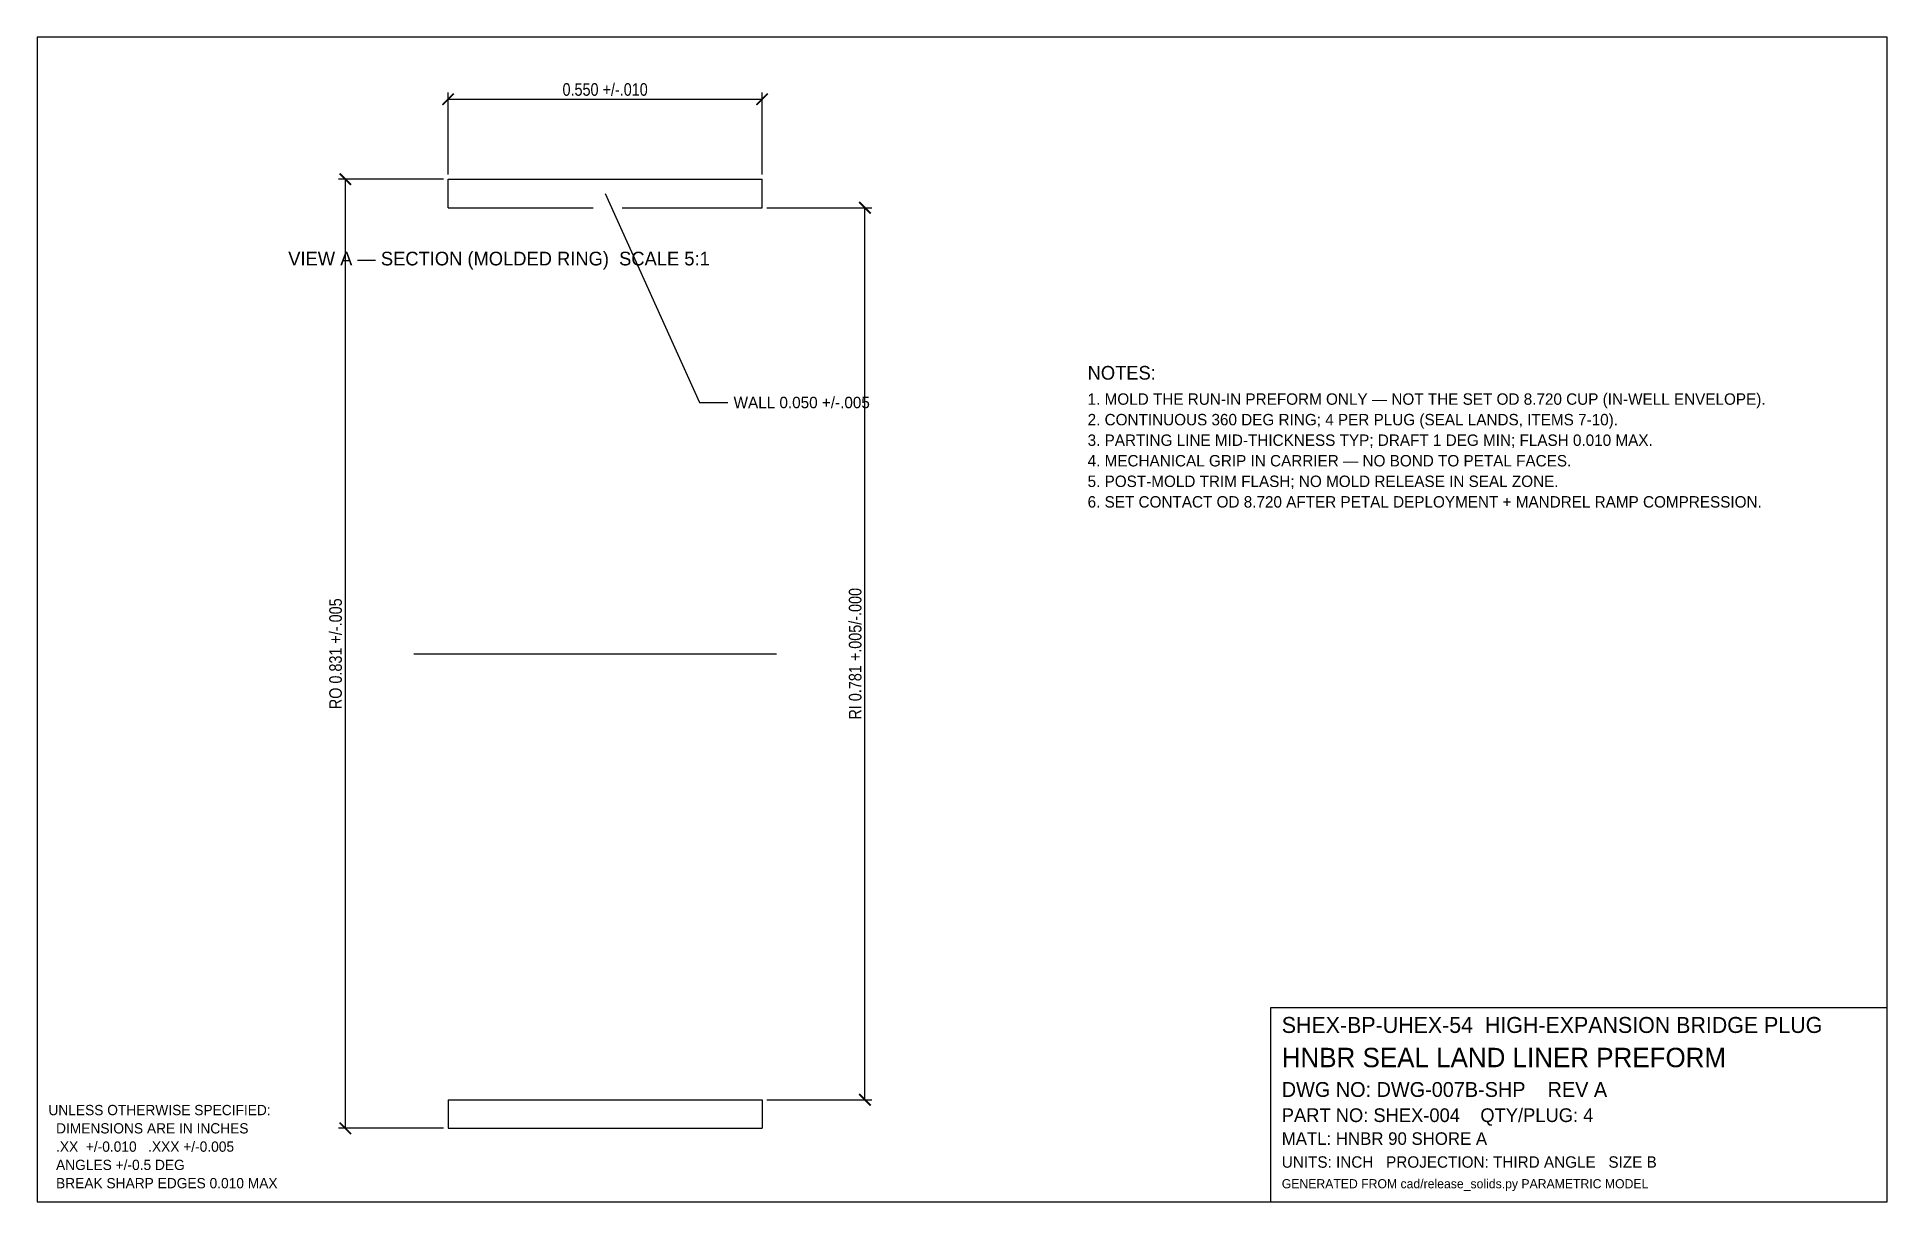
# Model space of a CAD drawing. Header units: inches. Extents: x 0.4 to 16.6, y 0.4 to 10.6.
import ezdxf

# ---------------------------------------------------------------- set-up
doc = ezdxf.new("R2010")
doc.units = ezdxf.units.IN
doc.linetypes.add('CENTER', pattern=[5.08, 3.175, -0.635, 0.635, -0.635])
doc.linetypes.add('DASHED', pattern=[1.524, 1.27, -0.254])
for name, color, linetype in [('BORDER', 7, 'CONTINUOUS'), ('CENTER', 1, 'CENTER'), ('DIM', 4, 'CONTINUOUS'), ('GEOM', 7, 'CONTINUOUS'), ('HIDDEN', 8, 'DASHED'), ('TEXT', 7, 'CONTINUOUS')]:
    doc.layers.add(name, color=color, linetype=linetype)
doc.styles.add('OpenSansCondensed-Light', font='OpenSansCondensed-Light.ttf')
doc.dimstyles.new('EZDXF', dxfattribs={"dimtxt": 0.11, "dimasz": 0.1, "dimexe": 0.06, "dimexo": 0.04, "dimgap": 0.03, "dimtad": 1, "dimdec": 3, "dimlfac": 100, "dimzin": 12, "dimdsep": 46, "dimtxsty": 'OpenSansCondensed-Light', "dimblk": 'ARCHTICK', "dimcen": 2.5, "dimazin": 3, "dimtfac": 0.5, "dimtmove": 2, "dimatfit": 3})

# ---------------------------------------------------------------- blocks, each defined once
blk = doc.blocks.new('_ARCHTICK')
at = {"color": 0, "linetype": 'BYBLOCK', "const_width": 0.15}
blk.add_lwpolyline([(-0.5, -0.5), (0.5, 0.5)], dxfattribs=at)

msp = doc.modelspace()

# ---------------------------------------------------------------- linework, layer by layer
at = {"layer": 'BORDER'}
for points in [[(0.4, 0.4), (16.6, 0.4), (16.6, 10.6), (0.4, 10.6), (0.4, 0.4)], [(11.2, 0.4), (16.6, 0.4), (16.6, 2.1), (11.2, 2.1), (11.2, 0.4)]]:
    msp.add_lwpolyline(points, dxfattribs=at)
at = {"layer": 'CENTER'}
msp.add_line((3.7, 5.2), (7.05, 5.2), dxfattribs=at)
at = {"layer": 'DIM'}
msp.add_lwpolyline([(5.375, 9.23), (6.2, 7.4), (6.45, 7.4)], dxfattribs=at)
at = {"layer": 'GEOM'}
for p, q in [((4, 9.105), (4, 9.355)), ((6.75, 9.105), (6.75, 9.355)), ((4, 1.295), (4, 1.045)), ((6.75, 1.295), (6.75, 1.045))]:
    msp.add_line(p, q, dxfattribs=at)
for points in [[(4, 9.355), (6.75, 9.355)], [(4, 1.295), (6.75, 1.295)], [(4, 1.045), (6.75, 1.045)]]:
    msp.add_lwpolyline(points, dxfattribs=at)
at = {"layer": 'HIDDEN'}
msp.add_lwpolyline([(4, 9.105), (6.75, 9.105)], dxfattribs=at)

# ---------------------------------------------------------------- texts
at = {"layer": 'TEXT'}
for s, height, p in [('VIEW A — SECTION (MOLDED RING)  SCALE 5:1', 0.12, (2.6, 8.6)), ('NOTES:', 0.12, (9.6, 7.6)), ('WALL 0.050 +/-.005', 0.1, (6.5, 7.35)), ('1. MOLD THE RUN-IN PREFORM ONLY — NOT THE SET OD 8.720 CUP (IN-WELL ENVELOPE).', 0.1, (9.6, 7.38)), ('2. CONTINUOUS 360 DEG RING; 4 PER PLUG (SEAL LANDS, ITEMS 7-10).', 0.1, (9.6, 7.2)), ('3. PARTING LINE MID-THICKNESS TYP; DRAFT 1 DEG MIN; FLASH 0.010 MAX.', 0.1, (9.6, 7.02)), ('4. MECHANICAL GRIP IN CARRIER — NO BOND TO PETAL FACES.', 0.1, (9.6, 6.84)), ('5. POST-MOLD TRIM FLASH; NO MOLD RELEASE IN SEAL ZONE.', 0.1, (9.6, 6.66)), ('6. SET CONTACT OD 8.720 AFTER PETAL DEPLOYMENT + MANDREL RAMP COMPRESSION.', 0.1, (9.6, 6.48)), ('SHEX-BP-UHEX-54  HIGH-EXPANSION BRIDGE PLUG', 0.14, (11.3, 1.88)), ('HNBR SEAL LAND LINER PREFORM', 0.17, (11.3, 1.58)), ('DWG NO: DWG-007B-SHP    REV A', 0.13, (11.3, 1.32)), ('UNLESS OTHERWISE SPECIFIED:', 0.09, (0.5, 1.16)), ('PART NO: SHEX-004    QTY/PLUG: 4', 0.12, (11.3, 1.1)), ('  DIMENSIONS ARE IN INCHES', 0.09, (0.5, 1)), ('MATL: HNBR 90 SHORE A', 0.11, (11.3, 0.9)), ('  .XX  +/-0.010   .XXX +/-0.005', 0.09, (0.5, 0.84)), ('  ANGLES +/-0.5 DEG', 0.09, (0.5, 0.68)), ('UNITS: INCH   PROJECTION: THIRD ANGLE   SIZE B', 0.1, (11.3, 0.7)), ('  BREAK SHARP EDGES 0.010 MAX', 0.09, (0.5, 0.52)), ('GENERATED FROM cad/release_solids.py PARAMETRIC MODEL', 0.08, (11.3, 0.52))]:
    msp.add_text(s, height=height, dxfattribs=at).set_placement(p)

# ---------------------------------------------------------------- dimensions: what is measured, and where the dimension line sits
at = {"layer": 'DIM'}
msp.add_linear_dim(base=(4, 10.055), p1=(4, 9.355), p2=(6.75, 9.355), text='0.550 +/-.010', dimstyle='EZDXF', override={"dimlfac": 0.2}, dxfattribs=at).render()
for base, p1, p2, text in [((3.1, 1.045), (4, 1.045), (4, 9.355), 'RO 0.831 +/-.005'), ((7.65, 1.295), (6.75, 1.295), (6.75, 9.105), 'RI 0.781 +.005/-.000')]:
    msp.add_linear_dim(base=base, p1=p1, p2=p2, angle=90, text=text, dimstyle='EZDXF', override={"dimlfac": 0.2}, dxfattribs=at).render()

doc.saveas('drawing.dxf')
